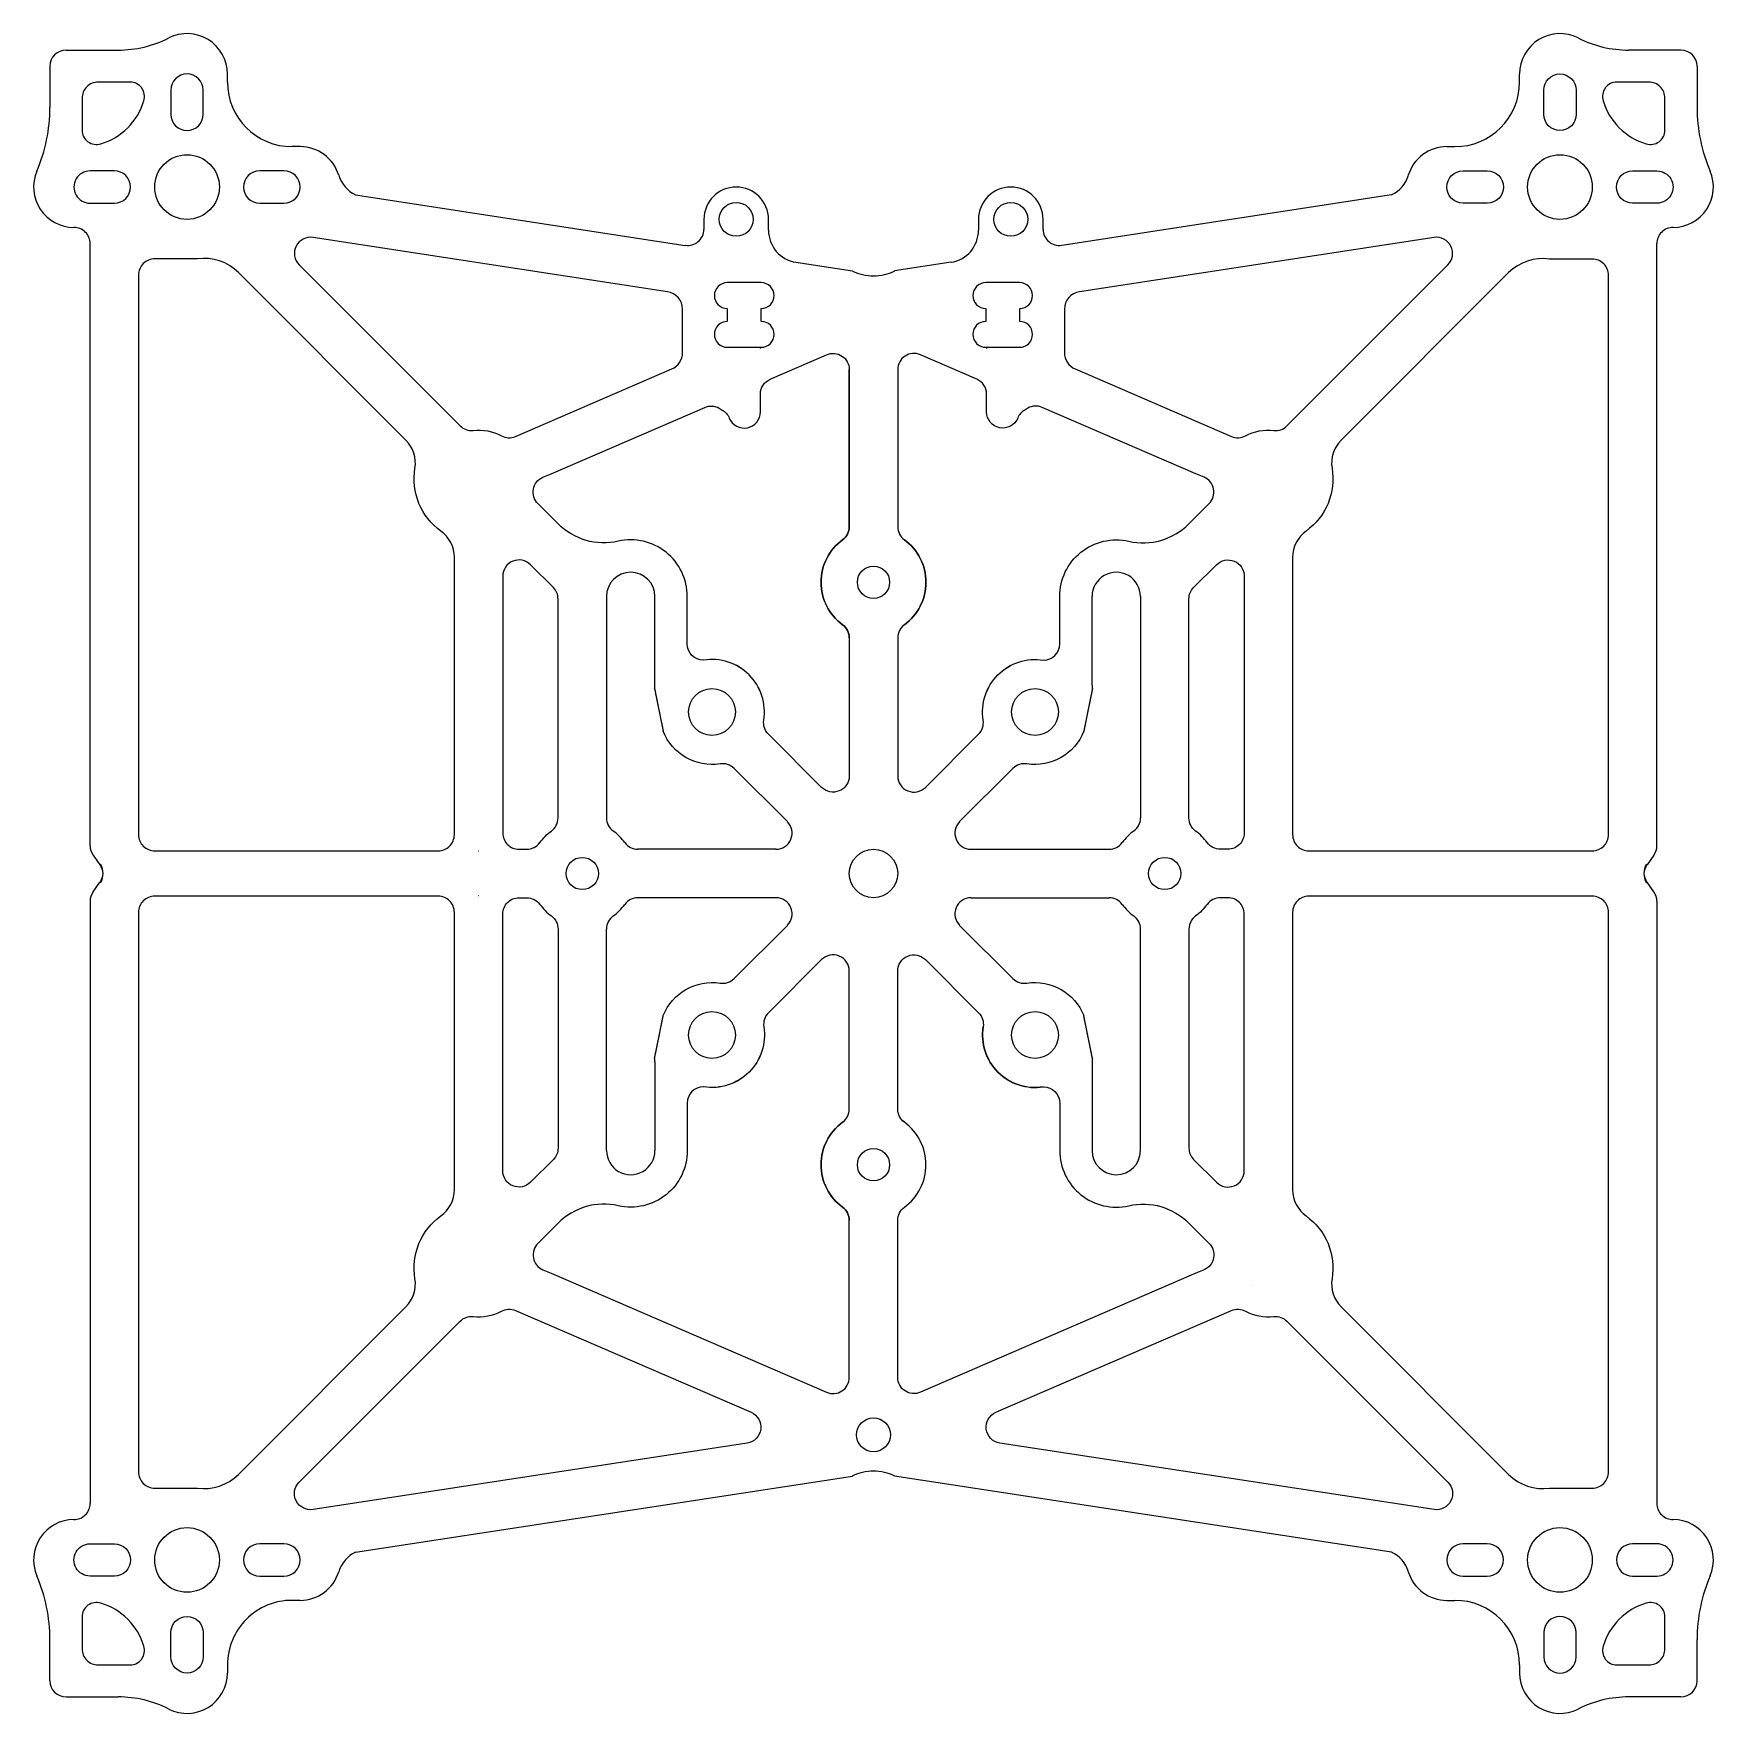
# Model space of a CAD drawing. Header units: millimetres. Extents: x -52 to 52, y -52 to 52.
import ezdxf

# ---------------------------------------------------------------- set-up
doc = ezdxf.new("R2010")
doc.units = ezdxf.units.MM
doc.layers.get('0').update_dxf_attribs({"linetype": 'CONTINUOUS'})

msp = doc.modelspace()

# ---------------------------------------------------------------- linework, layer by layer
for p, q in [((-49.99, 50.98), (-46.77, 50.98)), ((49.99, 50.98), (46.77, 50.98)), ((-50.99, 49.98), (-50.99, 47.43)), ((50.99, 49.98), (50.99, 47.43)), ((-40, 49), (-40, 49.5)), ((40, 49), (40, 49.5)), ((-35.5, 45), (-36, 45)), ((35.5, 45), (36, 45)), ((-32.07, 42.01), (-11.65, 38.89)), ((32.07, 42.01), (11.65, 38.89)), ((-49.5, 40), (-49.51, 40)), ((-10.5, 40.5), (-10.5, 39.88)), ((-6.5, 39.82), (-6.5, 40.5)), ((6.5, 40.5), (6.5, 39.82)), ((10.5, 39.88), (10.5, 40.5)), ((49.5, 40), (49.51, 40)), ((-48.5, 1.72), (-48.5, 39)), ((48.5, 1.72), (48.5, 39)), ((-4.8, 37.84), (-1.31, 37.31)), ((4.8, 37.84), (1.31, 37.31)), ((-7, 32.5), (-7, 32.58)), ((7, 32.58), (7, 32.5)), ((-1.5, 21.47), (-1.5, 31.2)), ((1.5, 31.2), (1.5, 21.47)), ((-16.53, 17.15), (-16.53, 14.41)), ((-13.53, 11.67), (-13.53, 17.15)), ((13.53, 11.67), (13.53, 17.15)), ((16.53, 17.15), (16.53, 14.41)), ((-16.53, 14.41), (-16.53, 3.44)), ((16.53, 14.41), (16.53, 3.44)), ((-5.33, 3.21), (-8.63, 6.51)), ((5.33, 3.21), (8.63, 6.51)), ((-48.31, 1.14), (-47.89, 0.54)), ((-24.44, 1.39), (-24.45, 1.39)), ((-6.04, 1.5), (-14.59, 1.5)), ((6.04, 1.5), (14.59, 1.5)), ((48.31, 1.14), (47.89, 0.54)), ((-48.31, -1.14), (-47.89, -0.54)), ((48.31, -1.14), (47.89, -0.54)), ((-48.5, -1.72), (-48.5, -39)), ((-24.44, -1.39), (-24.45, -1.39)), ((-6.04, -1.5), (-14.59, -1.5)), ((6.04, -1.5), (14.59, -1.5)), ((48.5, -1.72), (48.5, -39)), ((-16.53, -14.41), (-16.53, -3.44)), ((-5.33, -3.21), (-8.63, -6.51)), ((5.33, -3.21), (8.63, -6.51)), ((16.53, -14.41), (16.53, -3.44)), ((-13.53, -11.67), (-13.53, -17.15)), ((13.53, -11.67), (13.53, -17.15)), ((-16.53, -17.15), (-16.53, -14.41)), ((16.53, -17.15), (16.53, -14.41)), ((-1.5, -31.2), (-1.5, -21.47)), ((1.5, -31.2), (1.5, -21.47)), ((23.39, -25.51), (23.39, -25.51)), ((-32.07, -42.01), (-1.31, -37.31)), ((32.07, -42.01), (1.31, -37.31)), ((-49.5, -40), (-49.51, -40)), ((49.5, -40), (49.51, -40)), ((-35.5, -45), (-36, -45)), ((35.5, -45), (36, -45)), ((-50.99, -49.98), (-50.99, -47.43)), ((50.99, -49.98), (50.99, -47.43)), ((-40, -49), (-40, -49.5)), ((40, -49), (40, -49.5)), ((-49.99, -50.98), (-46.77, -50.98)), ((49.99, -50.98), (46.77, -50.98))]:
    msp.add_line(p, q)
for points in [[(-49, 48), (-49, 46.03, 0.50337), (-47.84, 45.17, 0.250466), (-45.17, 47.84, 0.50337), (-46.03, 49), (-48, 49, 0.414214)], [(-43.5, 47, 1), (-41.5, 47), (-41.5, 48.5, 1), (-43.5, 48.5)], [(43.5, 48.5), (43.5, 47, -1), (41.5, 47), (41.5, 48.5, -1)], [(48, 49), (46.03, 49, 0.50337), (45.17, 47.84, 0.250466), (47.84, 45.17, 0.50337), (49, 46.03), (49, 48, 0.414214)], [(-48.5, 43.5, 1.000002), (-48.5, 41.5), (-47, 41.5, 0.999951), (-47, 43.5)], [(-36.5, 41.5, 1), (-36.5, 43.5), (-38, 43.5, 1), (-38, 41.5)], [(38, 41.5), (36.5, 41.5, -1), (36.5, 43.5), (38, 43.5, -1)], [(48.5, 43.5, -1.000002), (48.5, 41.5), (47, 41.5, -0.999951), (47, 43.5)], [(-24.78, 27.43, -0.15073), (-23.04, 27.1, 0.227735), (-22.17, 27.06), (-12.49, 31.24, 0.299308), (-11.82, 32.25), (-11.82, 34.94, 0.37042), (-12.76, 36.02), (-34.7, 39.38, 0.724526), (-35.56, 37.68), (-25.59, 27.72, 0.227735)], [(24.78, 27.43, 0.227735), (25.59, 27.71), (35.56, 37.68, 0.724526), (34.71, 39.38), (12.76, 36.02, 0.370422), (11.82, 34.94), (11.82, 32.25, 0.299306), (12.49, 31.24), (22.17, 27.06, 0.227735), (23.04, 27.1, -0.15073)], [(-44.5, 38.05, 0.414214), (-45.5, 37.05), (-45.5, 2.4, 0.414214), (-44.5, 1.4), (-26.95, 1.4, 0.414964), (-25.95, 2.4), (-25.95, 19.57, 0.241531), (-26.78, 21.2, -0.284996), (-28.39, 25.09, 0.241531), (-28.95, 26.83), (-39.32, 37.2, 0.236068), (-41.86, 38.05)], [(28.95, 26.83, 0.241531), (28.39, 25.09, -0.284996), (26.78, 21.2, 0.241531), (25.95, 19.57), (25.95, 2.4, 0.414964), (26.95, 1.4), (44.5, 1.4, 0.414214), (45.5, 2.4), (45.5, 37.04, 0.414214), (44.5, 38.04), (41.86, 38.04, 0.236068), (39.32, 37.2)], [(-6.95, 32.58, 1), (-6.95, 34.18), (-6.95, 34.98, 1), (-6.95, 36.58), (-9.05, 36.58, 1), (-9.05, 34.98), (-9.05, 34.18, 1), (-9.05, 32.58)], [(9.05, 36.58), (6.95, 36.58, 1), (6.95, 34.98), (6.95, 34.18, 1), (6.95, 32.58), (9.05, 32.58, 1), (9.05, 34.18), (9.05, 34.98, 1)], [(-10.45, 28.86, -0.236147), (-9.55, 28.81), (-9.36, 28.69, -0.167947), (-8.93, 28.2, 0.823848), (-7, 28.58), (-7, 29.69, -0.299308), (-6.4, 30.6), (-2.9, 32.12, -0.539283), (-1.5, 31.2), (-1.5, 21.47, -0.239932), (-1.91, 20.66, 0.509175), (-1.91, 15.4, -0.239932), (-1.5, 14.59), (-1.5, 6.04, -0.668179), (-3.21, 5.33), (-6.51, 8.63, -0.239931), (-6.79, 9.49, 0.509174), (-10.51, 13.21), (-10.53, 13.21, -0.414212), (-11.53, 14.21), (-11.53, 17.15, 0.481103), (-15.8, 20.57, -0.257543), (-19.52, 21.64), (-20.78, 22.9, -0.529758), (-20.47, 24.53), (-19.95, 24.75)], [(10.53, 13.21, 0.414212), (11.53, 14.21), (11.53, 17.15, -0.481103), (15.8, 20.57, 0.257543), (19.52, 21.64), (20.78, 22.9, 0.529758), (20.47, 24.53), (19.95, 24.75), (10.45, 28.86, 0.236152), (9.55, 28.81), (9.36, 28.69, 0.167944), (8.93, 28.2, -0.82385), (7, 28.58), (7, 29.69, 0.299306), (6.4, 30.6), (2.9, 32.12, 0.539283), (1.5, 31.2), (1.5, 21.47, 0.239932), (1.91, 20.66, -0.509175), (1.91, 15.4, 0.239932), (1.5, 14.59), (1.5, 6.04, 0.668179), (3.21, 5.33), (6.51, 8.63, 0.239931), (6.79, 9.49, -0.509174), (10.51, 13.21)], [(-19.94, 2.63, 0.239932), (-19.53, 3.44), (-19.53, 17, 0.198914), (-19.82, 17.7), (-21.24, 19.12, 0.668179), (-22.95, 18.41), (-22.95, 2.5, 0.414214), (-21.95, 1.5), (-21.47, 1.5), (-21.47, 1.5, 0.239918), (-20.66, 1.91, -0.07841)], [(19.53, 17, -0.198914), (19.82, 17.7), (21.24, 19.12, -0.668179), (22.95, 18.41), (22.95, 2.5, -0.414214), (21.95, 1.5), (21.47, 1.5), (21.47, 1.5, -0.239918), (20.66, 1.91, 0.07841), (19.94, 2.63, -0.239932), (19.53, 3.44)], [(-28.39, -25.09, -0.284996), (-26.78, -21.2, 0.241531), (-25.95, -19.57), (-25.95, -2.4, 0.414964), (-26.95, -1.4), (-44.5, -1.4, 0.414214), (-45.5, -2.4), (-45.5, -37.05, 0.414214), (-44.5, -38.05), (-41.86, -38.05, 0.236068), (-39.32, -37.2), (-28.95, -26.83, 0.241531)], [(-22.95, -2.5, -0.414214), (-21.95, -1.5), (-21.47, -1.5), (-21.47, -1.5, -0.239918), (-20.66, -1.91, 0.07841), (-19.94, -2.63, -0.239932), (-19.53, -3.44), (-19.53, -17, -0.198914), (-19.82, -17.7), (-21.24, -19.12, -0.668179), (-22.95, -18.41)], [(22.95, -2.5, 0.414214), (21.95, -1.5), (21.47, -1.5), (21.47, -1.5, 0.239918), (20.66, -1.91, -0.07841), (19.94, -2.63, 0.239932), (19.53, -3.44), (19.53, -17, 0.198914), (19.82, -17.7), (21.24, -19.12, 0.668179), (22.95, -18.41)], [(39.32, -37.2, 0.236068), (41.86, -38.05), (44.5, -38.05, 0.414214), (45.5, -37.05), (45.5, -2.4, 0.414214), (44.5, -1.4), (26.95, -1.4, 0.414964), (25.95, -2.4), (25.95, -19.57, 0.241531), (26.78, -21.2, -0.284996), (28.39, -25.09, 0.241531), (28.95, -26.83)], [(-11.53, -17.15, -0.481103), (-15.8, -20.57, 0.257543), (-19.52, -21.64), (-20.78, -22.9, 0.529758), (-20.47, -24.53), (-19.95, -24.75), (-2.9, -32.12, 0.539283), (-1.5, -31.2), (-1.5, -21.47, 0.239932), (-1.91, -20.66, -0.509175), (-1.91, -15.4, 0.239932), (-1.5, -14.59), (-1.5, -6.04, 0.668179), (-3.21, -5.33), (-6.51, -8.63, 0.239931), (-6.79, -9.49, -0.509174), (-10.51, -13.21), (-10.53, -13.21, 0.414212), (-11.53, -14.21)], [(3.21, -5.33), (6.51, -8.63, -0.239931), (6.79, -9.49, 0.509174), (10.51, -13.21), (10.53, -13.21, -0.414212), (11.53, -14.21), (11.53, -17.15, 0.481103), (15.8, -20.57, -0.257543), (19.52, -21.64), (20.78, -22.9, -0.529758), (20.47, -24.53), (19.95, -24.75), (2.9, -32.12, -0.539283), (1.5, -31.2), (1.5, -21.47, -0.239932), (1.91, -20.66, 0.509175), (1.91, -15.4, -0.239932), (1.5, -14.59), (1.5, -6.04, -0.668179)], [(-22.17, -27.06), (-7.58, -33.36, -0.75324), (-7.82, -35.27), (-34.7, -39.38, -0.724526), (-35.56, -37.68), (-25.59, -27.72, -0.227735), (-24.78, -27.43, 0.15073), (-23.04, -27.1, -0.227735)], [(24.78, -27.43, -0.227735), (25.59, -27.72), (35.56, -37.68, -0.724526), (34.71, -39.38), (7.82, -35.27, -0.75324), (7.58, -33.36), (22.17, -27.06, -0.227735), (23.04, -27.1, 0.15073)], [(-48.5, -43.5, -1.000002), (-48.5, -41.5), (-47, -41.5, -0.999951), (-47, -43.5)], [(-36.5, -43.5, 1), (-36.5, -41.5), (-38, -41.5, 1), (-38, -43.5)], [(36.5, -43.5), (38, -43.5, 1), (38, -41.5), (36.5, -41.5, 1)], [(48.5, -41.5), (47, -41.5, 0.999951), (47, -43.5), (48.5, -43.5, 1.000002)], [(-45.17, -47.84, 0.250466), (-47.84, -45.17, 0.50337), (-49, -46.03), (-49, -48, 0.414214), (-48, -49), (-46.03, -49, 0.50337)], [(46.03, -49), (48, -49, 0.414214), (49, -48), (49, -46.03, 0.50337), (47.84, -45.17, 0.250466), (45.17, -47.84, 0.50337)], [(-43.5, -47, -1), (-41.5, -47), (-41.5, -48.5, -1), (-43.5, -48.5)], [(43.5, -47, 1), (41.5, -47), (41.5, -48.5, 1), (43.5, -48.5)]]:
    msp.add_lwpolyline(points, format="xyb", close=True)
for centre, radius in [((-42.5, 42.5), 2), ((42.5, 42.5), 2), ((-8.5, 40.5), 1.05), ((8.5, 40.5), 1.05), ((0, 18.03), 1), ((0, 18.03), 1), ((-10, 10), 1.45), ((10, 10), 1.45), ((0, 0), 1.5), ((0, 0), 1.5), ((-18.03, 0), 1), ((-18.03, 0), 1), ((18.03, 0), 1), ((-10, -10), 1.45), ((10, -10), 1.45), ((0, -18.03), 1), ((0, -18.03), 1), ((0, -34.75), 1.05), ((-42.5, -42.5), 2), ((42.5, -42.5), 2)]:
    msp.add_circle(centre, radius)
for centre, radius, start, end in [((-49.99, 49.98), 1, 89.9996, 179.9996), ((-46.77, 57.98), 7, 269.9996, 296.74), ((-42.5, 49.5), 2.5, -0.0004, 116.74), ((42.5, 49.5), 2.5, 63.2596, 180), ((46.77, 57.98), 7, 243.2596, 270), ((49.99, 49.98), 1, 0, 90), ((-36, 49), 4, 179.9996, 269.9996), ((36, 49), 4, -90, 0), ((-60.99, 47.43), 10, 336.7689, 359.9996), ((60.99, 47.43), 10, 180, 203.2308), ((-35.5, 42.5), 2.5, 16.9309, 89.9996), ((35.5, 42.5), 2.5, 90, 163.0687), ((-49.5, 42.5), 2.5, 156.7689, 269.9996), ((-31.19, 43.81), 2, 196.9309, 244.0463), ((31.2, 43.81), 2, 295.9534, 343.0687), ((49.5, 42.5), 2.5, -90, 23.2308), ((-8.5, 40.5), 2, 0, 180), ((8.5, 40.5), 2, 0, 180), ((-49.5, 39), 1, -0.0004, 90.81), ((-11.5, 39.88), 1, -98.6974, 0), ((-4.5, 39.82), 2, 180, 261.3026), ((4.5, 39.82), 2, -81.303, 0), ((11.5, 39.88), 1, 180, 278.697), ((49.5, 39), 1, 89.1897, 180), ((0, 40), 3, 244.0463, 269.9996), ((0, 40), 3, 270, 295.9534), ((-2.5, 21.47), 1, 306.0315, 359.9996), ((2.5, 21.47), 1, 180, 233.9681), ((0, 18.03), 3.25, -53.9681, 53.9681), ((-15.03, 17.15), 1.5, -0.0007, 179.9993), ((15.03, 17.15), 1.5, 0.0004, 180.0004), ((-2.5, 14.59), 1, -0.0004, 53.9678), ((2.5, 14.59), 1, 126.0319, 180), ((-10, 10), 3.25, 314.9997, 314.9997), ((-10, 10), 3.25, 314.9997, 314.9997), ((-10, 10), 3.25, -8.9684, 98.9676), ((10, 10), 3.25, 224.9999, 224.9999), ((10, 10), 3.25, 224.9999, 224.9999), ((-15.03, 11.67), 1.5, 350.8587, 359.9993), ((15.03, 11.67), 1.5, 180.0004, 189.1409), ((-9.34, 5.8), 1, 44.9996, 98.9678), ((9.34, 5.8), 1, 81.0318, 135), ((-15.53, 3.44), 1, 179.9993, 233.9674), ((-6.04, 2.5), 1, -90.0004, 44.9996), ((6.04, 2.5), 1, 135, 270), ((15.53, 3.44), 1, -53.9678, 0.0004), ((-18.03, 0), 3.25, 36.0345, 53.9674), ((18.03, 0), 3.25, 126.0322, 143.9651), ((-47.5, 1.72), 1, 179.9996, 215.5891), ((-14.59, 2.5), 1, 216.0345, 269.9996), ((14.59, 2.5), 1, 270, 323.9651), ((47.5, 1.72), 1, 324.4106, 360), ((-48.7, 0.04), 1, -35.5891, 31.9631), ((-48.7, -0.04), 1, -31.9631, 35.5891), ((48.7, 0.04), 1, 148.0373, 215.5894), ((48.7, -0.04), 1, 144.4106, 211.9627), ((-47.5, -1.72), 1, 144.4109, 180.0004), ((-18.03, 0), 3.25, 306.0326, 323.9655), ((-14.59, -2.5), 1, 90.0004, 143.9655), ((-6.04, -2.5), 1, -44.9996, 90.0004), ((6.04, -2.5), 1, 90, 225), ((14.59, -2.5), 1, 36.0349, 90), ((18.03, 0), 3.25, 216.0349, 233.9678), ((47.5, -1.72), 1, 0, 35.5894), ((-15.53, -3.44), 1, 126.0326, 180.0007), ((15.53, -3.44), 1, -0.0004, 53.9678), ((-10, -10), 3.25, 45.0003, 45.0003), ((-10, -10), 3.25, 45.0003, 45.0003), ((-9.34, -5.8), 1, 261.0322, 315.0004), ((10, -10), 3.25, 135.0001, 135.0001), ((10, -10), 3.25, 135.0001, 135.0001), ((9.34, -5.8), 1, 225, 278.9682), ((-15.03, -11.67), 1.5, 0.0007, 9.1413), ((15.03, -11.67), 1.5, 170.8591, 179.9996), ((0, -18.03), 3.25, 126.0322, 233.9685), ((-2.5, -14.59), 1, -53.9678, 0.0004), ((0, -18.03), 3.25, -53.9681, 53.9681), ((-15.03, -17.15), 1.5, -179.9993, 0.0007), ((15.03, -17.15), 1.5, 179.9996, 359.9996), ((0, -40), 3, 90.0004, 115.9537), ((0, -40), 3, 64.0466, 90), ((-49.5, -39), 1, -90.81, 0.0004), ((49.5, -39), 1, 180, 270.8103), ((-49.5, -42.5), 2.5, 90.0004, 203.2311), ((49.5, -42.5), 2.5, -23.2308, 90), ((-31.19, -43.81), 2, 115.9537, 163.0691), ((31.2, -43.81), 2, 16.9313, 64.0466), ((-60.99, -47.43), 10, 0.0004, 23.2311), ((-35.5, -42.5), 2.5, 270.0004, 343.0691), ((35.5, -42.5), 2.5, 196.9313, 270), ((60.99, -47.43), 10, 156.7692, 180), ((-36, -49), 4, 90.0004, 180.0004), ((36, -49), 4, 0, 90), ((-42.5, -49.5), 2.5, -116.74, 0.0004), ((42.5, -49.5), 2.5, 180, 296.7404), ((-49.99, -49.98), 1, 180.0004, 270.0004), ((49.99, -49.98), 1, -90, 0), ((-46.77, -57.98), 7, 63.26, 90.0004), ((46.77, -57.98), 7, 90, 116.7404)]:
    msp.add_arc(centre, radius, start, end)
at = {"extrusion": (0, 0, -1)}
for centre, radius, start, end in [((0, 18.03), 3.25, -53.9678, 53.9685), ((-10, 10), 3.25, -8.968, 98.968), ((10, 10), 3.25, 261.0322, 338.3693), ((10, 10), 3.25, 261.0322, 338.3693), ((-10, 10), 3.25, 201.6311, 278.9682), ((-10, 10), 3.25, 201.6311, 278.9682), ((10, -10), 3.25, 21.6307, 98.9678), ((10, -10), 3.25, 21.6307, 98.9678), ((-10, -10), 3.25, 81.0318, 158.3689), ((-10, -10), 3.25, 81.0318, 158.3689), ((10, -10), 3.25, 171.0316, 278.9676), ((-10, -10), 3.25, -98.968, 8.968), ((-2.5, -14.59), 1, -53.9681, 0), ((2.5, -21.47), 1, 126.0315, 179.9996), ((-2.5, -21.47), 1, 0, 53.9681)]:
    msp.add_arc(centre, radius, start, end, dxfattribs=at)
for points in [[(-13.55, 11.43), (-13.53, 11.32), (-13.49, 11.11), (-13.42, 10.8), (-13.34, 10.38), (-13.23, 9.85), (-13.15, 9.43), (-13.08, 9.12), (-13.04, 8.91), (-13.02, 8.8)], [(13.55, 11.43), (13.53, 11.32), (13.49, 11.11), (13.42, 10.8), (13.34, 10.38), (13.23, 9.85), (13.15, 9.43), (13.08, 9.12), (13.04, 8.91), (13.02, 8.8)], [(-13.55, -11.43), (-13.53, -11.32), (-13.49, -11.11), (-13.42, -10.8), (-13.34, -10.38), (-13.23, -9.85), (-13.15, -9.43), (-13.08, -9.12), (-13.04, -8.91), (-13.02, -8.8)], [(13.55, -11.43), (13.53, -11.32), (13.49, -11.11), (13.42, -10.8), (13.34, -10.38), (13.23, -9.85), (13.15, -9.43), (13.08, -9.12), (13.04, -8.91), (13.02, -8.8)]]:
    msp.add_open_spline(points, degree=5)

doc.saveas('drawing.dxf')
